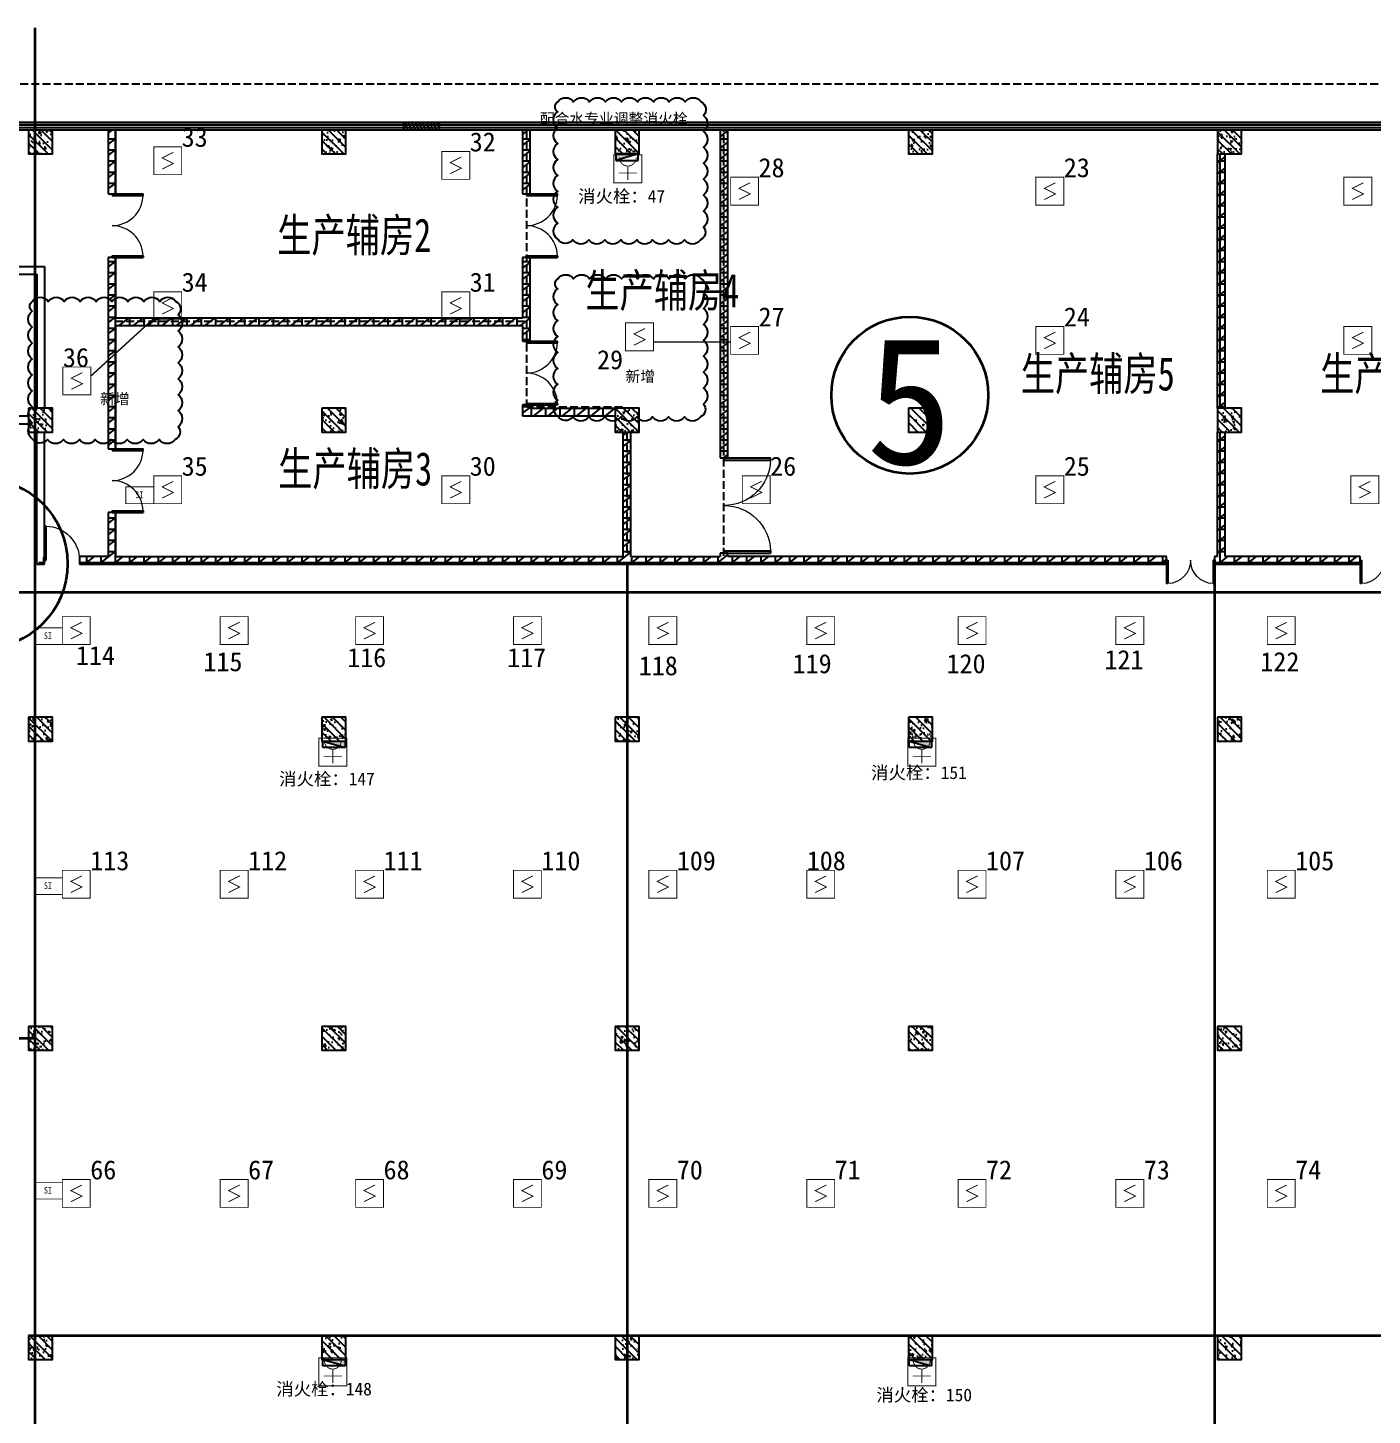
# Model space of a CAD drawing. Header units: millimetres. Extents: x -633009578 to 5705885, y -633235091 to 2571734.
# Drawn here: x 3301417 to 3343595, y 2155507 to 2199045 of the extents above; entities that cross this region are included whole.
import ezdxf

# ---------------------------------------------------------------- set-up
doc = ezdxf.new("R2010")
doc.units = ezdxf.units.MM
doc.header["$LTSCALE"] = 1000
doc.header["$MEASUREMENT"] = 0
doc.linetypes.add('$0$DASH', pattern=[0.35, 0.25, -0.1])
doc.linetypes.add('DASH', pattern=[0.35, 0.25, -0.1])
doc.layers.get('0').update_dxf_attribs({"color": 9})
for name, color, linetype in [('000000000000电气', 7, 'Continuous'), ('3T_WOOD', 21, 'Continuous'), ('A-COLUM(柱)', 255, 'Continuous'), ('A-DOOR(门）', 4, 'Continuous'), ('A-F-AREA(计算)', 5, 'Continuous'), ('A-HATH(填充)', 8, 'Continuous'), ('A-ST-O(室外)', 54, 'Continuous'), ('A-TEXT(房间)', 243, 'Continuous'), ('A-WALL(墙)', 255, 'Continuous'), ('A-WINDOW（窗）', 4, 'Continuous'), ('EQUIP_消火栓', 7, 'Continuous'), ('电-强电平面-线缆', 3, 'Continuous'), ('设备-消防', 3, 'Continuous'), ('设备-照明', 3, 'Continuous')]:
    doc.layers.add(name, color=color, linetype=linetype)
doc.styles.add('_TCH', font='simhei.ttf', dxfattribs={"width": 0.75, "bigfont": 'hztxt.shx'})
doc.styles.add('ELEC-DIM', font='simhei.ttf')
doc.styles.add('IDQSTYLE', font='simhei.ttf', dxfattribs={"width": 0.707, "bigfont": 'hztxt.shx'})
doc.styles.get("Standard").update_dxf_attribs({"font": 'simhei.ttf', "bigfont": 'hztxt.shx'})
doc.styles.add('宋体', font='simhei.ttf')
pattern_1 = [(0, (849921.4751960551, 677964.29318137), (0, 350), []), (37.875, (850321.4751960551, 677964.29318137), (-169.61527734408, 218.0766567528281), []), (90, (850321.4751960551, 677964.29318137), (-450, 2.755455298081545e-14), [])]

# ---------------------------------------------------------------- blocks, each defined once
blk = doc.blocks.new('HC001224')
at = {"color": 0, "linetype": 'Continuous', "const_width": 0.2}
blk.add_lwpolyline([(-3.125, 3.125), (3.125, 3.125), (3.125, -3.125), (-3.125, -3.125)], close=True, dxfattribs=at)
blk.add_lwpolyline([(1.25, 1.875), (-1.25, 0.625), (1.25, -0.625), (-1.25, -1.875)], dxfattribs=at)
at = {"color": 0, "style": 'IDQSTYLE', "width": 0.7}
blk.add_attdef('PSFHATT', (5.125, -3.125), '', height=2.5, dxfattribs=at)
blk = doc.blocks.new('HC001180')
at = {"color": 0, "linetype": 'Continuous', "const_width": 0.2}
blk.add_lwpolyline([(-3.125, 1.875000000000028), (3.125, 1.875000000000028), (3.125, -1.874999999999972), (-3.125, -1.874999999999972)], close=True, dxfattribs=at)
at = {"color": 0, "style": 'IDQSTYLE', "width": 0.7}
for tag, p in [('SI', (-0.7698887372055268, -0.8480397754184743)), ('PSFHATT', (5.125, -1.874999999999972))]:
    blk.add_attdef(tag, p, '', height=1.5, dxfattribs=at)
blk = doc.blocks.new('HC001552')
at = {"color": 0, "linetype": 'Continuous', "const_width": 0.2}
blk.add_lwpolyline([(-3.125, 3.125), (3.125, 3.125), (3.125, -3.125), (-3.125, -3.125)], close=True, dxfattribs=at)
blk.add_lwpolyline([(-1.875, 2.5, 0.1989123673796508), (-1.325825214724788, 1.174174785275256, 0.1989123673796632), (-1.010554351787499e-15, 0.625, 0.1989123673796561), (1.325825214724758, 1.174174785275198, 0.1989123673796527), (1.875, 2.5)], format="xyb", dxfattribs=at)
for points in [[(-1.4210854715202e-14, 0.625), (0, -2.5)], [(-2.062500000000007, -0.9375000000000071), (2.062499999999993, -0.9374999999999931)]]:
    blk.add_lwpolyline(points, dxfattribs=at)
at = {"color": 0, "style": 'IDQSTYLE', "width": 0.7}
blk.add_attdef('PSFHATT', (5.125, -3.125), '', height=2.5, dxfattribs=at)
blk = doc.blocks.new('$TwtSys$00000434')
for p, q in [((-0.5, 0.5), (-0.5, -0.5)), ((-0.5, -0.5), (0.5, 0.5)), ((0.5, 0.5), (-0.5, 0.5)), ((0.5, -0.5), (0.5, 0.5)), ((-0.5, -0.5), (0.5, -0.5))]:
    blk.add_line(p, q)
blk.add_solid([(0.5, -0.5), (0.5, 0.5), (-0.5, -0.5)])
blk = doc.blocks.new('G$CC85EE94B')
at = {"layer": 'EQUIP_消火栓', "xscale": 700, "zscale": 700}
for p, yscale, rotation in [((-95250.00000874233, 134000.0000000019), 200, 179.9999949910437), ((-104449.9999912563, 115575.0000000037), -200, 5.00895633453083e-06), ((-86049.99999125628, 115575.0000000037), -200, 5.00895633453083e-06), ((-104449.9999912563, 96175.00000000373), -200, 5.00895633453083e-06), ((-86049.99999125628, 96175.00000000373), -200, 5.00895633453083e-06)]:
    blk.add_blockref('$TwtSys$00000434', p, dxfattribs=dict(at, yscale=yscale, rotation=rotation))
blk = doc.blocks.new('$DorLib2D$00000002')
for p, q in [((-0.5, -5.684341886080802e-17), (-0.5000000000000007, 0.4875)), ((-0.4750000000000007, 0.4875), (-0.5000000000000007, 0.4875)), ((-0.475, -2.842170943040401e-17), (-0.4750000000000007, 0.4875)), ((0.475, -2.842170943040401e-17), (0.4750000000000007, 0.4875)), ((0.4750000000000007, 0.4875), (0.5000000000000007, 0.4875)), ((0.5, -5.684341886080802e-17), (0.5000000000000007, 0.4875)), ((-0.5, -5.684341886080802e-17), (-0.475, -2.842170943040401e-17)), ((0.5, -5.684341886080802e-17), (0.475, -2.842170943040401e-17))]:
    blk.add_line(p, q)
at = {"lineweight": 13}
for centre, start, end in [((-0.4875, -4.263256414560601e-17), 0, 88.53071641864632), ((0.4875, -4.263256414560601e-17), 91.4692835813537, 180)]:
    blk.add_arc(centre, 0.4875, start, end, dxfattribs=at)
blk = doc.blocks.new('$DorLib2D$00000001')
for p, q in [((0.45, 0.9750000000000001), (0.5000000000000002, 0.9750000000000001)), ((0.45, 0), (0.45, 0.9750000000000001)), ((0.5, 0), (0.5, 0.9750000000000001)), ((0.5, 0), (0.45, 0))]:
    blk.add_line(p, q)
at = {"lineweight": 13}
blk.add_arc((0.475, 0), 0.975, 91.4692835813538, 180, dxfattribs=at)
blk = doc.blocks.new('$TCHSYS$WIN2D')
for p, q in [((-0.5, 0.5), (0.5, 0.5)), ((-0.5, 0.5), (-0.4999999999999999, -0.5)), ((0.5, 0.5), (0.4999999999999998, -0.5)), ((0.5, 0.1666666666666666), (-0.5, 0.1666666666666666)), ((0.5, -0.1666666666666667), (-0.5, -0.1666666666666667)), ((-0.4999999999999999, -0.5), (0.5, -0.5))]:
    blk.add_line(p, q)
blk = doc.blocks.new('_FZH')
h = blk.add_hatch()
h.set_pattern_fill('钢筋混凝土', color=256, scale=0.1, style=0)
h.set_pattern_definition([(45, (0, 0), (-0.1767766952966369, 0.1767766952966369), []), (50, (0, 0), (0.7172601826007535, -0.06275213498259512), [0.07500000000000001, -0.8250000000000001]), (355, (0, 0), (-0.138751333613, 0.7521921337000119), [0.06, -0.66]), (100.4514, (0.05977168000000001, -0.00522934), (0.5785093817140216, 0.6894395420609536), [0.06374019, -0.701142112]), (46.1842, (0, 0.2), (1.067241048625645, -0.1655190143290181), [0.1125, -1.2375]), (96.6356, (0.088936745, 0.186206693), (0.9346627055487033, 0.9741178709004418), [0.095610288, -1.051713]), (351.1842, (0, 0.2), (0.9346619451336272, 0.9741186009253247), [0.09000000000000001, -0.9900000000000001]), (21, (0.1, 0.15), (0.5969070521184617, -0.4026188906653388), [0.07500000000000001, -0.8250000000000001]), (326, (0.1, 0.15), (0.2433153319215824, 0.7251500450468529), [0.06, -0.66]), (71.4514, (0.149742233, 0.116448394), (0.84022262858149, 0.3225304967099524), [0.06374019, -0.701142112]), (37.50000000000001, (0, 0), (0.01215985531729062, 0.3328938538313115), [0, -0.652, 0, -0.67, 0, -0.6625000000000001]), (7.499999999999999, (0, 0), (0.2630695374421486, 0.3944117118823603), [0, -0.382, 0, -0.637, 0, -0.2525]), (-32.5, (-0.223, 0), (0.533822436172409, -0.02255487173437976), [0, -0.25, 0, -0.78, 0, -1.035]), (-42.5, (-0.323, 0), (0.5831861693423862, 0.1001049823323177), [0, -0.325, 0, -0.518, 0, -0.735])])
h.paths.add_polyline_path([(-0.5, -0.5), (0.5, -0.5), (0.5, 0.5), (-0.5, 0.5)])
blk.add_lwpolyline([(-0.5, -0.5), (0.5, -0.5), (0.5, 0.5), (-0.5, 0.5)], close=True)

msp = doc.modelspace()

# ---------------------------------------------------------------- hatches: boundary and pattern name
at = {"layer": '3T_WOOD'}
h = msp.add_hatch(dxfattribs=at)
h.set_pattern_fill('ANSI31', color=256, scale=50)
h.set_pattern_definition([(45, (2160479.395743424, 677977.51603476), (-56.1266007566822, 56.12660075668221), [])])
h.paths.add_polyline_path([(3313219.983629871, 2196074.629172626), (3314319.983629871, 2196074.629172626), (3314319.983629871, 2195834.629172626), (3313219.983629871, 2195834.629172626)])
at = {"layer": 'A-HATH(填充)'}
h = msp.add_hatch(dxfattribs=at)
h.set_pattern_fill('空心砖', color=256, scale=100, style=0)
h.set_pattern_definition(pattern_1)
h.paths.add_polyline_path([(3303939.99403178, 2195834.629172626), (3303939.994031835, 2193834.629172784), (3304179.994031752, 2193834.629172784), (3304179.99403178, 2195834.629172626)])
h = msp.add_hatch(dxfattribs=at)
h.set_pattern_fill('空心砖', color=256, scale=100, style=0)
h.set_pattern_definition(pattern_1)
h.paths.add_polyline_path([(3316939.99403178, 2195834.629172626), (3316939.994031803, 2193834.629172784), (3317179.994031798, 2193834.629172784), (3317179.99403178, 2195834.629172626)])
h = msp.add_hatch(dxfattribs=at)
h.set_pattern_fill('空心砖', color=256, scale=100, style=0)
h.set_pattern_definition(pattern_1)
h.paths.add_polyline_path([(3323139.99403178, 2195834.629172626), (3323139.994031781, 2185554.629172784), (3323379.994031777, 2185554.629172784), (3323379.99403178, 2195834.629172626)])
h = msp.add_hatch(dxfattribs=at)
h.set_pattern_fill('空心砖', color=256, scale=100, style=0)
h.set_pattern_definition(pattern_1)
h.paths.add_polyline_path([(3338744.994031782, 2187109.629172626), (3338984.994031792, 2187109.629172626), (3338984.994031792, 2195084.629172626), (3338744.994031792, 2195084.629172626)])
h = msp.add_hatch(dxfattribs=at)
h.set_pattern_fill('空心砖', color=256, scale=100, style=0)
h.set_pattern_definition(pattern_1)
h.paths.add_polyline_path([(3304179.994031799, 2189944.426791341), (3304179.994031758, 2191834.629172784), (3303939.994031835, 2191834.629172784), (3303939.99403178, 2189824.426791347), (3304099.994031779, 2189824.426791343)])
h = msp.add_hatch(dxfattribs=at)
h.set_pattern_fill('空心砖', color=256, scale=100, style=0)
h.set_pattern_definition(pattern_1)
h.paths.add_polyline_path([(3317179.99403178, 2189824.426791347), (3317179.994031798, 2191834.629172784), (3316939.994031821, 2191834.629172784), (3316939.994031834, 2189944.426791341), (3317019.994031799, 2189824.426791343)])
h = msp.add_hatch(dxfattribs=at)
h.set_pattern_fill('空心砖', color=256, scale=100, style=0)
h.set_pattern_definition(pattern_1)
h.paths.add_polyline_path([(3303939.99403178, 2189824.426791347), (3303939.994031833, 2185834.629172784), (3304179.994031724, 2185834.629172784), (3304179.994031758, 2189704.426791341), (3304099.994031779, 2189824.426791343)])
h = msp.add_hatch(dxfattribs=at)
h.set_pattern_fill('空心砖', color=256, scale=100, style=0)
h.set_pattern_definition(pattern_1)
h.paths.add_polyline_path([(3304099.994031779, 2189824.426791343), (3304179.994031758, 2189704.426791341), (3316939.99403178, 2189704.426791341), (3317019.994031799, 2189824.426791343), (3316939.994031834, 2189944.426791341), (3304179.994031799, 2189944.426791341)])
h = msp.add_hatch(dxfattribs=at)
h.set_pattern_fill('空心砖', color=256, scale=100, style=0)
h.set_pattern_definition(pattern_1)
h.paths.add_polyline_path([(3316939.99403178, 2189704.426791341), (3316939.994031779, 2189209.629172276), (3317179.994031729, 2189209.629172276), (3317179.99403178, 2189824.426791347), (3317019.994031799, 2189824.426791343)])
h = msp.add_hatch(dxfattribs=at)
h.set_pattern_fill('空心砖', color=256, scale=100, style=0)
h.set_pattern_definition(pattern_1)
h.paths.add_polyline_path([(3317179.994031683, 2187109.629172488), (3317179.994031657, 2187209.629172276), (3316939.994031779, 2187209.629172276), (3316939.99403178, 2186869.629172488)])
h = msp.add_hatch(dxfattribs=at)
h.set_pattern_fill('空心砖', color=256, scale=100, style=0)
h.set_pattern_definition(pattern_1)
h.paths.add_polyline_path([(3319844.99403178, 2186869.629172488), (3319844.99403178, 2187109.629172488), (3317179.994031683, 2187109.629172488), (3316939.99403178, 2186869.629172488)])
h = msp.add_hatch(dxfattribs=at)
h.set_pattern_fill('空心砖', color=256, scale=100, style=0)
h.set_pattern_definition(pattern_1)
h.paths.add_polyline_path([(3320339.994031816, 2186359.629172626), (3320099.994031815, 2186359.629172626), (3320099.994031815, 2182454.629172623), (3320219.994031804, 2182374.629172589), (3320339.994031816, 2182454.629172517)])
h = msp.add_hatch(dxfattribs=at)
h.set_pattern_fill('空心砖', color=256, scale=100, style=0)
h.set_pattern_definition(pattern_1)
h.paths.add_polyline_path([(3338984.994031796, 2186359.629172626), (3338744.994031796, 2186359.629172626), (3338744.994031837, 2182454.62917263), (3338864.994031822, 2182374.62917263), (3338984.994031837, 2182454.629172634)])
h = msp.add_hatch(dxfattribs=at)
h.set_pattern_fill('空心砖', color=256, scale=100, style=0)
h.set_pattern_definition(pattern_1)
h.paths.add_polyline_path([(3304179.994031758, 2182454.629172623), (3304179.994031724, 2183834.629172784), (3303939.994031836, 2183834.629172784), (3303939.994031793, 2182454.629172712), (3304059.994031777, 2182374.629172654)])
h = msp.add_hatch(dxfattribs=at)
h.set_pattern_fill('空心砖', color=256, scale=100, style=0)
h.set_pattern_definition(pattern_1)
h.paths.add_polyline_path([(3301699.994031802, 2182214.629172712), (3301939.994032013, 2182214.629172696), (3301939.994031802, 2182454.629172712)])
h = msp.add_hatch(dxfattribs=at)
h.set_pattern_fill('空心砖', color=256, scale=100, style=0)
h.set_pattern_definition(pattern_1)
h.paths.add_polyline_path([(3303939.994031793, 2182454.629172712), (3303039.994032013, 2182454.629172686), (3303039.994032013, 2182214.629172656), (3304059.99403178, 2182214.629172626), (3304059.994031777, 2182374.629172654)])
h = msp.add_hatch(dxfattribs=at)
h.set_pattern_fill('空心砖', color=256, scale=100, style=0)
h.set_pattern_definition(pattern_1)
h.paths.add_polyline_path([(3304059.994031777, 2182374.629172654), (3304059.99403178, 2182214.629172626), (3320219.99403178, 2182214.629172626), (3320219.994031804, 2182374.629172589), (3320099.994031815, 2182454.629172623), (3304179.994031758, 2182454.629172623)])
h = msp.add_hatch(dxfattribs=at)
h.set_pattern_fill('空心砖', color=256, scale=100, style=0)
h.set_pattern_definition(pattern_1)
h.paths.add_polyline_path([(3320219.994031804, 2182374.629172589), (3320219.99403178, 2182214.629172626), (3323259.99403178, 2182214.629172626), (3323259.994031777, 2182374.629172591), (3323139.994031776, 2182454.629172517), (3320339.994031816, 2182454.629172517)])
h = msp.add_hatch(dxfattribs=at)
h.set_pattern_fill('空心砖', color=256, scale=100, style=0)
h.set_pattern_definition(pattern_1)
h.paths.add_polyline_path([(3323379.994031776, 2182454.629172631), (3323379.994031776, 2182554.629172784), (3323139.99403178, 2182554.629172784), (3323139.994031776, 2182454.629172517), (3323259.994031777, 2182374.629172591)])
h = msp.add_hatch(dxfattribs=at)
h.set_pattern_fill('空心砖', color=256, scale=100, style=0)
h.set_pattern_definition(pattern_1)
h.paths.add_polyline_path([(3323259.99403178, 2182214.629172626), (3337144.994032522, 2182214.629172631), (3337144.994032521, 2182454.629172615), (3323379.994031776, 2182454.629172631), (3323259.994031777, 2182374.629172591)])
h = msp.add_hatch(dxfattribs=at)
h.set_pattern_fill('空心砖', color=256, scale=100, style=0)
h.set_pattern_definition(pattern_1)
h.paths.add_polyline_path([(3338744.994031837, 2182454.62917263), (3338644.994032522, 2182454.629172615), (3338644.994032521, 2182214.629172631), (3338864.994031792, 2182214.629172626), (3338864.994031822, 2182374.62917263)])
h = msp.add_hatch(dxfattribs=at)
h.set_pattern_fill('空心砖', color=256, scale=100, style=0)
h.set_pattern_definition(pattern_1)
h.paths.add_polyline_path([(3338864.994031792, 2182214.629172626), (3343219.994032013, 2182214.629172633), (3343219.994032013, 2182454.629172632), (3338984.994031837, 2182454.629172634), (3338864.994031822, 2182374.62917263)])

# ---------------------------------------------------------------- linework, layer by layer
at = {"layer": '000000000000电气', "color": 2, "lineweight": 35}
for p, q in [((3301637.648155589, 2199045.221675588), (3301637.648155589, 2161515.430740141)), ((3320219.99403178, 2182214.629172626), (3320219.99403178, 2163896.20385995)), ((3338644.994032112, 2182334.629172626), (3338644.994032112, 2165439.97587321)), ((3279819.130017981, 2167339.253059278), (3301637.648155589, 2167339.253059278)), ((3338644.994032112, 2165439.97587321), (3338644.994032112, 2131630.428821207)), ((3320219.99403178, 2163896.20385995), (3320219.99403178, 2130904.732073133)), ((3301637.648155589, 2161515.430740141), (3301637.648155589, 2135016.738503709)), ((3301444.99403178, 2158009.629172626), (3342551.053210005, 2158009.629172626)), ((3342551.053210005, 2158009.629172626), (3401513.260219563, 2158009.629172626))]:
    msp.add_line(p, q, dxfattribs=at)
at = {"layer": '000000000000电气', "color": 1, "lineweight": 35}
for p, q in [((3327409.081960129, 2181325.776222552), (3300763.29664096, 2181325.776222552)), ((3386906.372585475, 2181325.776222552), (3327409.081960129, 2181325.776222552))]:
    msp.add_line(p, q, dxfattribs=at)
at = {"layer": '000000000000电气', "color": 2, "lineweight": 35}
msp.add_circle((3329088.425576307, 2187514.501968931), 2461.994373781607, dxfattribs=at)
at = {"layer": '000000000000电气', "color": 1, "lineweight": 35}
msp.add_circle((3300004.728522932, 2182229.426707491), 2662.757969949394, dxfattribs=at)
at = {"layer": '3T_WOOD', "color": 2, "linetype": 'DASH'}
for p, q in [((3317078.641436767, 2187134.990789495), (3317078.641436767, 2195784.818542273)), ((3320078.641436767, 2187134.990789495), (3317078.641436767, 2187134.990789495))]:
    msp.add_line(p, q, dxfattribs=at)
at = {"layer": '3T_WOOD', "color": 2, "linetype": '$0$DASH'}
for p, q in [((3323248.921661576, 2182472.521359485), (3323248.921661576, 2195828.341889784)), ((3320211.455458177, 2186318.955503517), (3320211.455458177, 2182496.841137744))]:
    msp.add_line(p, q, dxfattribs=at)
at = {"layer": '3T_WOOD'}
msp.add_lwpolyline([(3313219.983629871, 2196074.629172626), (3314319.983629871, 2196074.629172626), (3314319.983629871, 2195834.629172626), (3313219.983629871, 2195834.629172626)], close=True, dxfattribs=at)
at = {"layer": 'A-F-AREA(计算)'}
msp.add_lwpolyline([(3282179.994031782, 2196074.629172625), (3416459.994031782, 2196074.629172625), (3416459.994031782, 2059994.629172625), (3282179.994031782, 2059994.629172625)], close=True, dxfattribs=at)
at = {"layer": 'A-ST-O(室外)', "linetype": 'DASH'}
msp.add_lwpolyline([(3356029.993796564, 2197274.629146055), (3282419.994031765, 2197274.629172629)], dxfattribs=at)
at = {"layer": 'A-WALL(墙)'}
for p, q in [((3303939.99403178, 2195834.629172626), (3303939.994031835, 2193834.629172784)), ((3304179.99403178, 2195834.629172626), (3303939.99403178, 2195834.629172626)), ((3304179.994031752, 2193834.629172784), (3304179.99403178, 2195834.629172626)), ((3316939.99403178, 2195834.629172626), (3316939.994031803, 2193834.629172784)), ((3317179.99403178, 2195834.629172626), (3316939.99403178, 2195834.629172626)), ((3317179.994031798, 2193834.629172784), (3317179.99403178, 2195834.629172626)), ((3323139.99403178, 2195834.629172626), (3323139.994031781, 2185554.629172784)), ((3323379.99403178, 2195834.629172626), (3323139.99403178, 2195834.629172626)), ((3323379.994031777, 2185554.629172784), (3323379.99403178, 2195834.629172626)), ((3338744.994031771, 2187109.629172906), (3338744.994031792, 2195084.629172626)), ((3338984.994031771, 2187109.629172906), (3338984.994031792, 2195084.629172626)), ((3303939.994031835, 2193834.629172784), (3304179.994031752, 2193834.629172784)), ((3316939.994031803, 2193834.629172784), (3317179.994031798, 2193834.629172784)), ((3304179.994031758, 2191834.629172784), (3303939.994031835, 2191834.629172784)), ((3303939.994031835, 2191834.629172784), (3303939.99403178, 2189824.426791347)), ((3304179.994031799, 2189944.426791341), (3304179.994031758, 2191834.629172784)), ((3317179.994031798, 2191834.629172784), (3316939.994031821, 2191834.629172784)), ((3316939.994031821, 2191834.629172784), (3316939.994031834, 2189944.426791341)), ((3317179.99403178, 2189824.426791347), (3317179.994031798, 2191834.629172784)), ((3297149.994036676, 2191554.629172453), (3301939.994031826, 2191554.629172454)), ((3297389.994036685, 2191314.629172516), (3301699.994031822, 2191314.629172517)), ((3301699.994031822, 2191314.629172517), (3301699.9940318, 2187109.629172906)), ((3301939.994031826, 2191554.629172454), (3301939.994031819, 2187109.629172906)), ((3303939.99403178, 2189824.426791347), (3303939.994031833, 2185834.629172784)), ((3304179.994031799, 2189944.426791341), (3316939.994031834, 2189944.426791341)), ((3304179.994031758, 2189704.426791341), (3316939.99403178, 2189704.426791341)), ((3304179.994031724, 2185834.629172784), (3304179.994031758, 2189704.426791341)), ((3316939.99403178, 2189704.426791341), (3316939.994031779, 2189209.629172276)), ((3317179.994031729, 2189209.629172276), (3317179.99403178, 2189824.426791347)), ((3316939.994031779, 2189209.629172276), (3317179.994031729, 2189209.629172276)), ((3317179.994031657, 2187209.629172276), (3316939.994031779, 2187209.629172276)), ((3316939.994031779, 2187209.629172276), (3316939.99403178, 2186869.629172488)), ((3317179.994031683, 2187109.629172488), (3317179.994031657, 2187209.629172276)), ((3317179.994031683, 2187109.629172488), (3319844.994031993, 2187109.629172547)), ((3301444.994031341, 2186854.629172816), (3300489.994032013, 2186854.629172592)), ((3300489.994032013, 2186614.629172637), (3301444.994031341, 2186614.629172531)), ((3316939.99403178, 2186869.629172488), (3319844.994031993, 2186869.629172432)), ((3301699.994031802, 2182214.629172712), (3301699.99403178, 2186359.629172626)), ((3301939.994031802, 2182454.629172712), (3301939.99403178, 2186359.629172626)), ((3320099.994031815, 2182454.629172623), (3320099.994031834, 2186359.629172906)), ((3320339.994031816, 2182454.629172517), (3320339.994031788, 2186359.629172906)), ((3338744.994031837, 2182454.62917263), (3338744.994031826, 2186359.629172255)), ((3338984.994031837, 2182454.629172634), (3338984.994031826, 2186359.629172255)), ((3303939.994031833, 2185834.629172784), (3304179.994031724, 2185834.629172784)), ((3323139.994031781, 2185554.629172784), (3323379.994031777, 2185554.629172784)), ((3304179.994031724, 2183834.629172784), (3303939.994031836, 2183834.629172784)), ((3303939.994031836, 2183834.629172784), (3303939.994031793, 2182454.629172712)), ((3304179.994031758, 2182454.629172623), (3304179.994031724, 2183834.629172784)), ((3301699.994031802, 2182214.629172712), (3301939.994032013, 2182214.629172696)), ((3301939.994032013, 2182214.629172696), (3301939.994032013, 2182454.629172686)), ((3303939.994031793, 2182454.629172712), (3303039.994032013, 2182454.629172686)), ((3303039.994032013, 2182454.629172686), (3303039.994032013, 2182214.629172656)), ((3303039.994032013, 2182214.629172656), (3304059.99403178, 2182214.629172626)), ((3304059.99403178, 2182214.629172626), (3320219.99403178, 2182214.629172626)), ((3304179.994031758, 2182454.629172623), (3320099.994031815, 2182454.629172623)), ((3320219.99403178, 2182214.629172626), (3323259.99403178, 2182214.629172626)), ((3320339.994031816, 2182454.629172517), (3323139.994031776, 2182454.629172517)), ((3323379.994031776, 2182554.629172784), (3323139.99403178, 2182554.629172784)), ((3323139.99403178, 2182554.629172784), (3323139.994031776, 2182454.629172517)), ((3323259.99403178, 2182214.629172626), (3337144.994032522, 2182214.629172631)), ((3323379.994031776, 2182454.629172631), (3323379.994031776, 2182554.629172784)), ((3337144.994032521, 2182454.629172615), (3323379.994031776, 2182454.629172631)), ((3337144.994032522, 2182214.629172631), (3337144.994032521, 2182454.629172615)), ((3338744.994031837, 2182454.62917263), (3338644.994032522, 2182454.629172615)), ((3338644.994032522, 2182454.629172615), (3338644.994032521, 2182214.629172631)), ((3338644.994032521, 2182214.629172631), (3338864.994031792, 2182214.629172626)), ((3338864.994031792, 2182214.629172626), (3343219.994032013, 2182214.629172633)), ((3343219.994032013, 2182454.629172632), (3338984.994031837, 2182454.629172634)), ((3343219.994032013, 2182214.629172633), (3343219.994032013, 2182454.629172632))]:
    msp.add_line(p, q, dxfattribs=at)
at = {"layer": 'A-WALL(墙)', "color": 2, "linetype": 'DASH'}
msp.add_line((3317003.572009601, 2189824.426791359), (3304098.572009619, 2189824.426791369), dxfattribs=at)
at = {"layer": '电-强电平面-线缆', "color": 6, "linetype": 'ByBlock', "const_width": 45}
for points in [[(3303395.25281271, 2188113.940626821), (3305370.203510196, 2189923.088222141)], [(3321046.902485057, 2189185.146360457), (3323467.27358105, 2189185.146360457)]]:
    msp.add_lwpolyline(points, dxfattribs=at)
at = {"layer": '设备-照明', "color": 6}
for points in [[(3318042.470716467, 2196720.875684264, -0.5206), (3318542.470716467, 2196720.875684264, -0.5206), (3319042.470716467, 2196720.875684264, -0.5206), (3319542.470716467, 2196720.875684264, -0.5206), (3320042.470716467, 2196720.875684264, -0.5206), (3320542.470716467, 2196720.875684264, -0.5206), (3321042.470716467, 2196720.875684264, -0.5206), (3321542.470716467, 2196720.875684264, -0.5206), (3322042.470716467, 2196720.875684264, -0.5206), (3322542.470716467, 2196720.875684264, -0.5206), (3322614.561166938, 2196292.966134734, -0.5206), (3322614.561166938, 2195792.966134734, -0.5206), (3322614.561166938, 2195292.966134734, -0.5206), (3322614.561166938, 2194792.966134734, -0.5206), (3322614.561166938, 2194292.966134734, -0.5206), (3322614.561166938, 2193792.966134734, -0.5206), (3322614.561166938, 2193292.966134734, -0.5206), (3322614.561166938, 2192792.966134734, -0.5206), (3322519.156542091, 2192388.370759581, -0.5206), (3322019.156542091, 2192388.370759581, -0.5206), (3321519.156542091, 2192388.370759581, -0.5206), (3321019.156542091, 2192388.370759581, -0.5206), (3320519.156542091, 2192388.370759581, -0.5206), (3320019.156542091, 2192388.370759581, -0.5206), (3319519.156542091, 2192388.370759581, -0.5206), (3319019.156542091, 2192388.370759581, -0.5206), (3318519.156542091, 2192388.370759581, -0.5206), (3318042.470716467, 2192411.684933957, -0.5206), (3318042.470716467, 2192911.684933957, -0.5206), (3318042.470716467, 2193411.684933957, -0.5206), (3318042.470716467, 2193911.684933957, -0.5206), (3318042.470716467, 2194411.684933957, -0.5206), (3318042.470716467, 2194911.684933957, -0.5206), (3318042.470716467, 2195411.684933957, -0.5206), (3318042.470716467, 2195911.684933957, -0.5206), (3318042.470716467, 2196411.684933957, -0.5206), (3318042.470716467, 2196720.875684264, -0.5206)], [(3318042.470716467, 2191165.91560211, -0.5206), (3318542.470716467, 2191165.91560211, -0.5206), (3319042.470716467, 2191165.91560211, -0.5206), (3319542.470716467, 2191165.91560211, -0.5206), (3320042.470716467, 2191165.91560211, -0.5206), (3320542.470716467, 2191165.91560211, -0.5206), (3321042.470716467, 2191165.91560211, -0.5206), (3321542.470716467, 2191165.91560211, -0.5206), (3322042.470716467, 2191165.91560211, -0.5206), (3322542.470716467, 2191165.91560211, -0.5206), (3322614.561166938, 2190738.006052581, -0.5206), (3322614.561166938, 2190238.006052581, -0.5206), (3322614.561166938, 2189738.006052581, -0.5206), (3322614.561166938, 2189238.006052581, -0.5206), (3322614.561166938, 2188738.006052581, -0.5206), (3322614.561166938, 2188238.006052581, -0.5206), (3322614.561166938, 2187738.006052581, -0.5206), (3322614.561166938, 2187238.006052581, -0.5206), (3322519.156542091, 2186833.410677427, -0.5206), (3322019.156542091, 2186833.410677427, -0.5206), (3321519.156542091, 2186833.410677427, -0.5206), (3321019.156542091, 2186833.410677427, -0.5206), (3320519.156542091, 2186833.410677427, -0.5206), (3320019.156542091, 2186833.410677427, -0.5206), (3319519.156542091, 2186833.410677427, -0.5206), (3319019.156542091, 2186833.410677427, -0.5206), (3318519.156542091, 2186833.410677427, -0.5206), (3318042.470716467, 2186856.724851803, -0.5206), (3318042.470716467, 2187356.724851803, -0.5206), (3318042.470716467, 2187856.724851803, -0.5206), (3318042.470716467, 2188356.724851803, -0.5206), (3318042.470716467, 2188856.724851803, -0.5206), (3318042.470716467, 2189356.724851803, -0.5206), (3318042.470716467, 2189856.724851803, -0.5206), (3318042.470716467, 2190356.724851803, -0.5206), (3318042.470716467, 2190856.724851803, -0.5206), (3318042.470716467, 2191165.91560211, -0.5206)], [(3301559.60979309, 2190458.062679018, -0.5206), (3302059.60979309, 2190458.062679018, -0.5206), (3302559.60979309, 2190458.062679018, -0.5206), (3303059.60979309, 2190458.062679018, -0.5206), (3303559.60979309, 2190458.062679018, -0.5206), (3304059.60979309, 2190458.062679018, -0.5206), (3304559.60979309, 2190458.062679018, -0.5206), (3305059.60979309, 2190458.062679018, -0.5206), (3305559.60979309, 2190458.062679018, -0.5206), (3306059.60979309, 2190458.062679018, -0.5206), (3306131.700243561, 2190030.153129489, -0.5206), (3306131.700243561, 2189530.153129489, -0.5206), (3306131.700243561, 2189030.153129489, -0.5206), (3306131.700243561, 2188530.153129489, -0.5206), (3306131.700243561, 2188030.153129489, -0.5206), (3306131.700243561, 2187530.153129489, -0.5206), (3306131.700243561, 2187030.153129489, -0.5206), (3306131.700243561, 2186530.153129489, -0.5206), (3306036.295618714, 2186125.557754336, -0.5206), (3305536.295618714, 2186125.557754336, -0.5206), (3305036.295618714, 2186125.557754336, -0.5206), (3304536.295618714, 2186125.557754336, -0.5206), (3304036.295618714, 2186125.557754336, -0.5206), (3303536.295618714, 2186125.557754336, -0.5206), (3303036.295618714, 2186125.557754336, -0.5206), (3302536.295618714, 2186125.557754336, -0.5206), (3302036.295618714, 2186125.557754336, -0.5206), (3301559.60979309, 2186148.871928712, -0.5206), (3301559.60979309, 2186648.871928712, -0.5206), (3301559.60979309, 2187148.871928712, -0.5206), (3301559.60979309, 2187648.871928712, -0.5206), (3301559.60979309, 2188148.871928712, -0.5206), (3301559.60979309, 2188648.871928712, -0.5206), (3301559.60979309, 2189148.871928712, -0.5206), (3301559.60979309, 2189648.871928712, -0.5206), (3301559.60979309, 2190148.871928712, -0.5206), (3301559.60979309, 2190458.062679018, -0.5206)]]:
    msp.add_lwpolyline(points, format="xyb", close=True, dxfattribs=at)

# ---------------------------------------------------------------- block references
at = {"layer": '3T_WOOD'}
msp.add_blockref('G$CC85EE94B', (3415469.99403178, 2060984.629172624), dxfattribs=at)
at = {"layer": 'A-COLUM(柱)', "xscale": 750, "yscale": 750, "zscale": 750, "rotation": 270}
for p in [(3301819.99403178, 2195459.629172626), (3311019.99403178, 2195459.629172626), (3320219.99403178, 2195459.629172626), (3329419.99403178, 2195459.629172626), (3339119.994031782, 2195459.629172626), (3301819.99403178, 2186734.629172626), (3311019.99403178, 2186734.629172626), (3320219.99403178, 2186734.629172626), (3329419.99403178, 2186734.629172626), (3339119.994031782, 2186734.629172626), (3301819.99403178, 2177034.629172626), (3311019.99403178, 2177034.629172626), (3320219.99403178, 2177034.629172626), (3329419.99403178, 2177034.629172626), (3339119.99403178, 2177034.629172626), (3301819.99403178, 2167334.629172626), (3311019.99403178, 2167334.629172626), (3320219.99403178, 2167334.629172626), (3329419.99403178, 2167334.629172626), (3339119.99403178, 2167334.629172626), (3301819.99403178, 2157634.629172626), (3311019.99403178, 2157634.629172626), (3320219.99403178, 2157634.629172626), (3329419.99403178, 2157634.629172626), (3339119.99403178, 2157634.629172626)]:
    msp.add_blockref('_FZH', p, dxfattribs=at)
at = {"layer": 'A-DOOR(门）'}
for p, xscale, yscale, zscale, rotation in [((3304059.99403178, 2192834.629172572), 2000, 2000, 2000, 270), ((3317059.99403178, 2192834.629172572), 2000, 2000, 2000, 270), ((3317059.99403178, 2188209.62917222), 2000, 2000, 2000, 270), ((3304059.99403178, 2184834.629172571), 2000, 2000, 2000, 270), ((3323259.99403178, 2184054.629172638), -3000, 3000, 3000, 270), ((3337894.994032112, 2182334.629172626), -1500, 1500, 1500, 180), ((3343969.994031781, 2182334.629172626), -1500, 1500, 1500, 180)]:
    msp.add_blockref('$DorLib2D$00000002', p, dxfattribs=dict(at, xscale=xscale, yscale=yscale, zscale=zscale, rotation=rotation))
at = {"layer": 'A-DOOR(门）', "extrusion": (0, 0, -1), "xscale": 1100, "yscale": 1100, "zscale": 1100}
msp.add_blockref('$DorLib2D$00000001', (-3302489.994031985, 2182334.629172626), dxfattribs=at)
at = {"layer": 'A-WINDOW（窗）', "extrusion": (0, 0, -1), "xscale": -50000.04198255204, "yscale": 240, "zscale": 50000.04198255204, "rotation": 180}
msp.add_blockref('$TCHSYS$WIN2D', (-3323319.973041245, 2195954.629172626), dxfattribs=at)
at = {"layer": '电-强电平面-线缆', "color": 6, "linetype": 'ByBlock', "xscale": 140, "yscale": 140, "zscale": 140, "rotation": 180}
msp.add_blockref('HC001224', (3320609.402485057, 2189346.347590467), dxfattribs=at)
at = {"layer": '设备-消防', "xscale": 140, "yscale": 140, "zscale": 140, "rotation": 180}
for p in [(3305807.703510196, 2194871.745724157), (3314844.403901618, 2194725.676669521), (3323904.77358105, 2193918.083986276), (3333480.607754919, 2193918.083986276), (3343142.937104724, 2193918.083986276), (3305807.703510196, 2190323.858769963), (3314844.403901618, 2190323.858769963), (3323904.77358105, 2189233.90266778), (3333480.607754919, 2189233.90266778), (3343142.937104724, 2189233.90266778), (3302957.75281271, 2187960.978298128), (3305807.703510196, 2184549.721349285), (3314844.403901618, 2184549.721349285), (3324270.040371326, 2184549.721349285), (3333480.607754919, 2184549.721349285), (3343362.097178889, 2184549.721349285), (3302940.432490773, 2180129.07447154), (3307892.228522932, 2180129.07447154), (3312140.432490773, 2180129.07447154), (3317092.228522932, 2180129.07447154), (3321340.432490773, 2180129.07447154), (3326292.228522932, 2180129.07447154), (3331040.432490773, 2180129.07447154), (3335992.228522932, 2180129.07447154), (3340740.432490773, 2180129.07447154), (3302940.432490773, 2172169.648119343), (3307892.228522932, 2172169.648119343), (3312140.432490773, 2172169.648119343), (3317092.228522932, 2172169.648119343), (3321340.432490773, 2172169.648119343), (3326292.228522932, 2172169.648119343), (3331040.432490773, 2172169.648119343), (3335992.228522932, 2172169.648119343), (3340740.432490773, 2172169.648119343), (3302940.432490773, 2162469.648119343), (3307892.228522932, 2162469.648119343), (3312140.432490773, 2162469.648119343), (3317092.228522932, 2162469.648119343), (3321340.432490773, 2162469.648119343), (3326292.228522932, 2162469.648119343), (3331040.432490773, 2162469.648119343), (3335992.228522932, 2162469.648119343), (3340740.432490773, 2162469.648119343)]:
    msp.add_blockref('HC001224', p, dxfattribs=at)
at = {"layer": '设备-消防', "xscale": 140, "yscale": 140, "zscale": 140}
for p in [(3320241.474871063, 2194617.53379143), (3310986.669570812, 2176315.050149094), (3329463.43118855, 2176315.050149094), (3310986.669570812, 2156869.091140033), (3329463.43118855, 2156869.091140033)]:
    msp.add_blockref('HC001552', p, dxfattribs=at)
at = {"layer": '设备-消防'}
ref = msp.add_blockref('HC001180', (3304932.703510196, 2184374.721349285), dxfattribs=dict(at, xscale=140, yscale=140, zscale=140, rotation=180))
ref.add_attrib('SI', 'SI', (3304790.703510196, 2184283.446917844), dxfattribs={"layer": '0', "color": 0, "height": 210, "width": 0.8})
ref = msp.add_blockref('HC001180', (3302065.432490773, 2179954.07447154), dxfattribs=dict(at, xscale=140, yscale=140, zscale=140, rotation=180))
ref.add_attrib('SI', 'SI', (3301923.432490773, 2179862.800040099), dxfattribs={"layer": '0', "color": 0, "height": 210, "width": 0.8})
ref = msp.add_blockref('HC001180', (3302065.432490773, 2172109.102641742), dxfattribs=dict(at, xscale=140, yscale=140, zscale=140, rotation=180))
ref.add_attrib('SI', 'SI', (3301923.432490773, 2172017.828210301), dxfattribs={"layer": '0', "color": 0, "height": 210, "width": 0.8})
ref = msp.add_blockref('HC001180', (3302065.432490773, 2162553.969963212), dxfattribs=dict(at, xscale=140, yscale=140, zscale=140, rotation=180))
ref.add_attrib('SI', 'SI', (3301923.432490773, 2162462.695531772), dxfattribs={"layer": '0', "color": 0, "height": 210, "width": 0.8})

# ---------------------------------------------------------------- texts
at = {"layer": '000000000000电气', "color": 1, "lineweight": 35, "style": '宋体'}
for s, p in [('33', (3306245.203510196, 2195309.245724157)), ('32', (3315281.903901618, 2195163.176669521)), ('28', (3324342.27358105, 2194355.583986276)), ('23', (3333918.107754919, 2194355.583986276)), ('34', (3306245.203510196, 2190761.358769963)), ('31', (3315281.903901618, 2190761.358769963)), ('27', (3324342.27358105, 2189671.40266778)), ('24', (3333918.107754919, 2189671.40266778)), ('36', (3302520.25281271, 2188398.478298128)), ('29', (3319276.189424947, 2188330.031430855)), ('35', (3306245.203510196, 2184987.221349285)), ('30', (3315281.903901618, 2184987.221349285)), ('26', (3324707.540371326, 2184987.221349285)), ('25', (3333918.107754919, 2184987.221349285)), ('114', (3302926.020595118, 2179044.532430394)), ('116', (3311437.649818488, 2178981.012809324)), ('117', (3316455.699883012, 2178981.012809324)), ('115', (3306927.756722524, 2178853.973567185)), ('118', (3320584.475252557, 2178726.934325045)), ('119', (3325411.96645387, 2178790.453946115)), ('120', (3330239.457655184, 2178790.453946115)), ('121', (3335193.988098638, 2178917.493188255)), ('122', (3340084.998921022, 2178853.973567185)), ('113', (3303377.932490773, 2172607.148119343)), ('112', (3308329.728522932, 2172607.148119343)), ('111', (3312577.932490773, 2172607.148119343)), ('110', (3317529.728522932, 2172607.148119343)), ('109', (3321777.932490773, 2172607.148119343)), ('108', (3325854.728522932, 2172607.148119343)), ('107', (3331477.932490773, 2172607.148119343)), ('106', (3336429.728522932, 2172607.148119343)), ('105', (3341177.932490773, 2172607.148119343)), ('66', (3303377.932490773, 2162907.148119343)), ('67', (3308329.728522932, 2162907.148119343)), ('68', (3312577.932490773, 2162907.148119343)), ('69', (3317529.728522932, 2162907.148119343)), ('70', (3321777.932490773, 2162907.148119343)), ('71', (3326729.728522932, 2162907.148119343)), ('72', (3331477.932490773, 2162907.148119343)), ('73', (3336429.728522932, 2162907.148119343)), ('74', (3341177.932490773, 2162907.148119343))]:
    msp.add_text(s, height=600, dxfattribs=at).set_placement(p)
at = {"layer": '000000000000电气', "color": 4, "lineweight": 35, "style": '宋体'}
for s, p in [('消火栓：47', (3318683.628773739, 2193557.519133774)), ('消火栓：147', (3309304.138188257, 2175275.427727201)), ('消火栓：151', (3327874.516081966, 2175470.042216395)), ('消火栓：148', (3309213.395872443, 2156128.79909041)), ('消火栓：150', (3328040.611557554, 2155943.684766149))]:
    msp.add_text(s, height=400, dxfattribs=at).set_placement(p)
at = {"layer": '000000000000电气', "color": 2, "lineweight": 35, "style": '宋体'}
msp.add_text('5', height=4000, dxfattribs=at).set_placement((3327718.307349858, 2185345.942105623))
at = {"layer": 'A-TEXT(房间)', "style": '_TCH', "width": 0.75}
for s, p in [('生产辅房2', (3309242.085549889, 2192012.100933509)), ('生产辅房4', (3318907.77028596, 2190275.214181951)), ('生产辅房5', (3332566.456748875, 2187664.247997942)), ('生产辅房6', (3341961.007474504, 2187664.247997942)), ('生产辅房3', (3309271.986069728, 2184681.643394236))]:
    msp.add_text(s, height=1050, dxfattribs=at).set_placement(p)
at = {"layer": '设备-照明', "color": 6, "style": 'ELEC-DIM'}
for s, p in [('配合水专业调整消火栓', (3317482.947745172, 2196024.545735877)), ('新增', (3320168.238369838, 2187936.52039394)), ('新增', (3303685.377446461, 2187228.667470848))]:
    msp.add_text(s, height=339.8734177215189, dxfattribs=at).set_placement(p)

doc.saveas('drawing.dxf')
